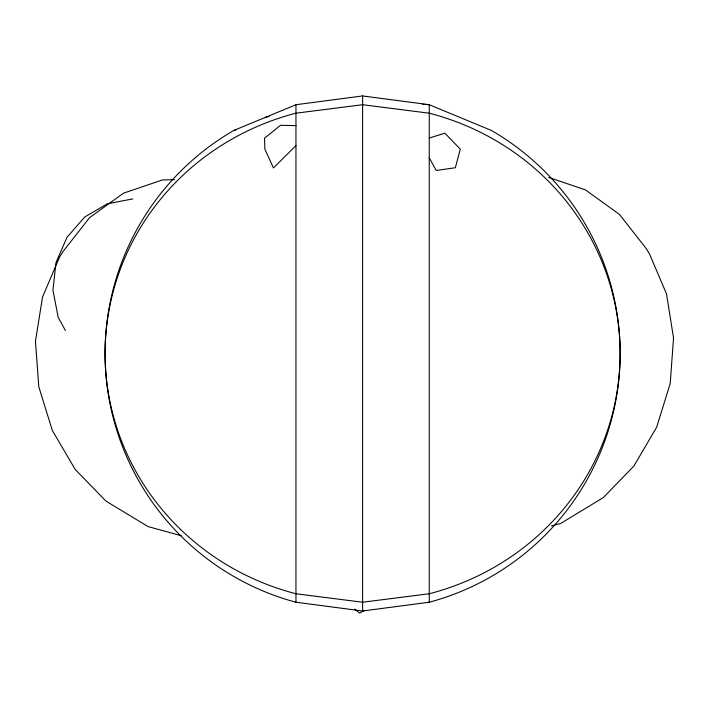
<?xml version="1.0" encoding="UTF-8"?>
<svg xmlns="http://www.w3.org/2000/svg" width="709" height="709" viewBox="0 0 709 709"><rect width="100%" height="100%" fill="white"/><g stroke="black" fill="none" stroke-linecap="round" stroke-linejoin="round"><path stroke-width="1.06" d="M295.954 145.611L273.452 167.962L264.891 149.182L264.51 138.211L280.516 125.298L295.954 125.617M364.674 610.245L359.552 613.055L354.668 609.102M233.837 130.447L295.954 104.719L362.609 95.945L429.255 104.719L491.372 130.447A257.527 257.527 0 0 1 429.255 602.225L362.609 610.998L295.954 602.225A257.527 257.527 0 0 1 233.837 130.447L235.946 129.862M429.255 138.042L444.897 133.186L460.318 149.182L455.329 167.732L436.212 170.47L429.255 157.806M264.891 117.579L269.039 116.427M551.478 525.936L560.881 523.357L603.306 497.576L633.837 466.123L656.649 427.226L670.2 383.542L673.55 338.033L666.487 293.818L649.479 253.893L646.121 248.451L619.427 214.384L585.457 189.906L548.589 177.383M132.778 198.928L107.493 203.713L84.77 216.972L66.983 237.311L55.993 262.605L52.945 290.22L58.165 317.277L65.405 330.527M174.396 179.634L162.467 179.944L123.543 193.158L89.573 217.636L62.879 251.704L59.521 257.145L42.513 297.071L35.45 341.295L38.8 386.795L52.351 430.487L75.163 469.376L105.694 500.829L110.684 503.975L148.119 526.61L181.531 535.774M422.706 104.285L429.255 104.719L429.255 602.225M362.609 95.945L362.609 610.998M295.954 104.719L295.954 602.225M362.609 104.719L295.954 113.192A257.527 248.753 0 0 0 105.074 353.472A257.527 248.753 0 0 0 295.954 593.752L362.609 602.225L429.255 593.752A257.527 248.753 0 0 0 620.136 353.472A257.527 248.753 0 0 0 429.255 113.192L362.609 104.719"/></g></svg>
